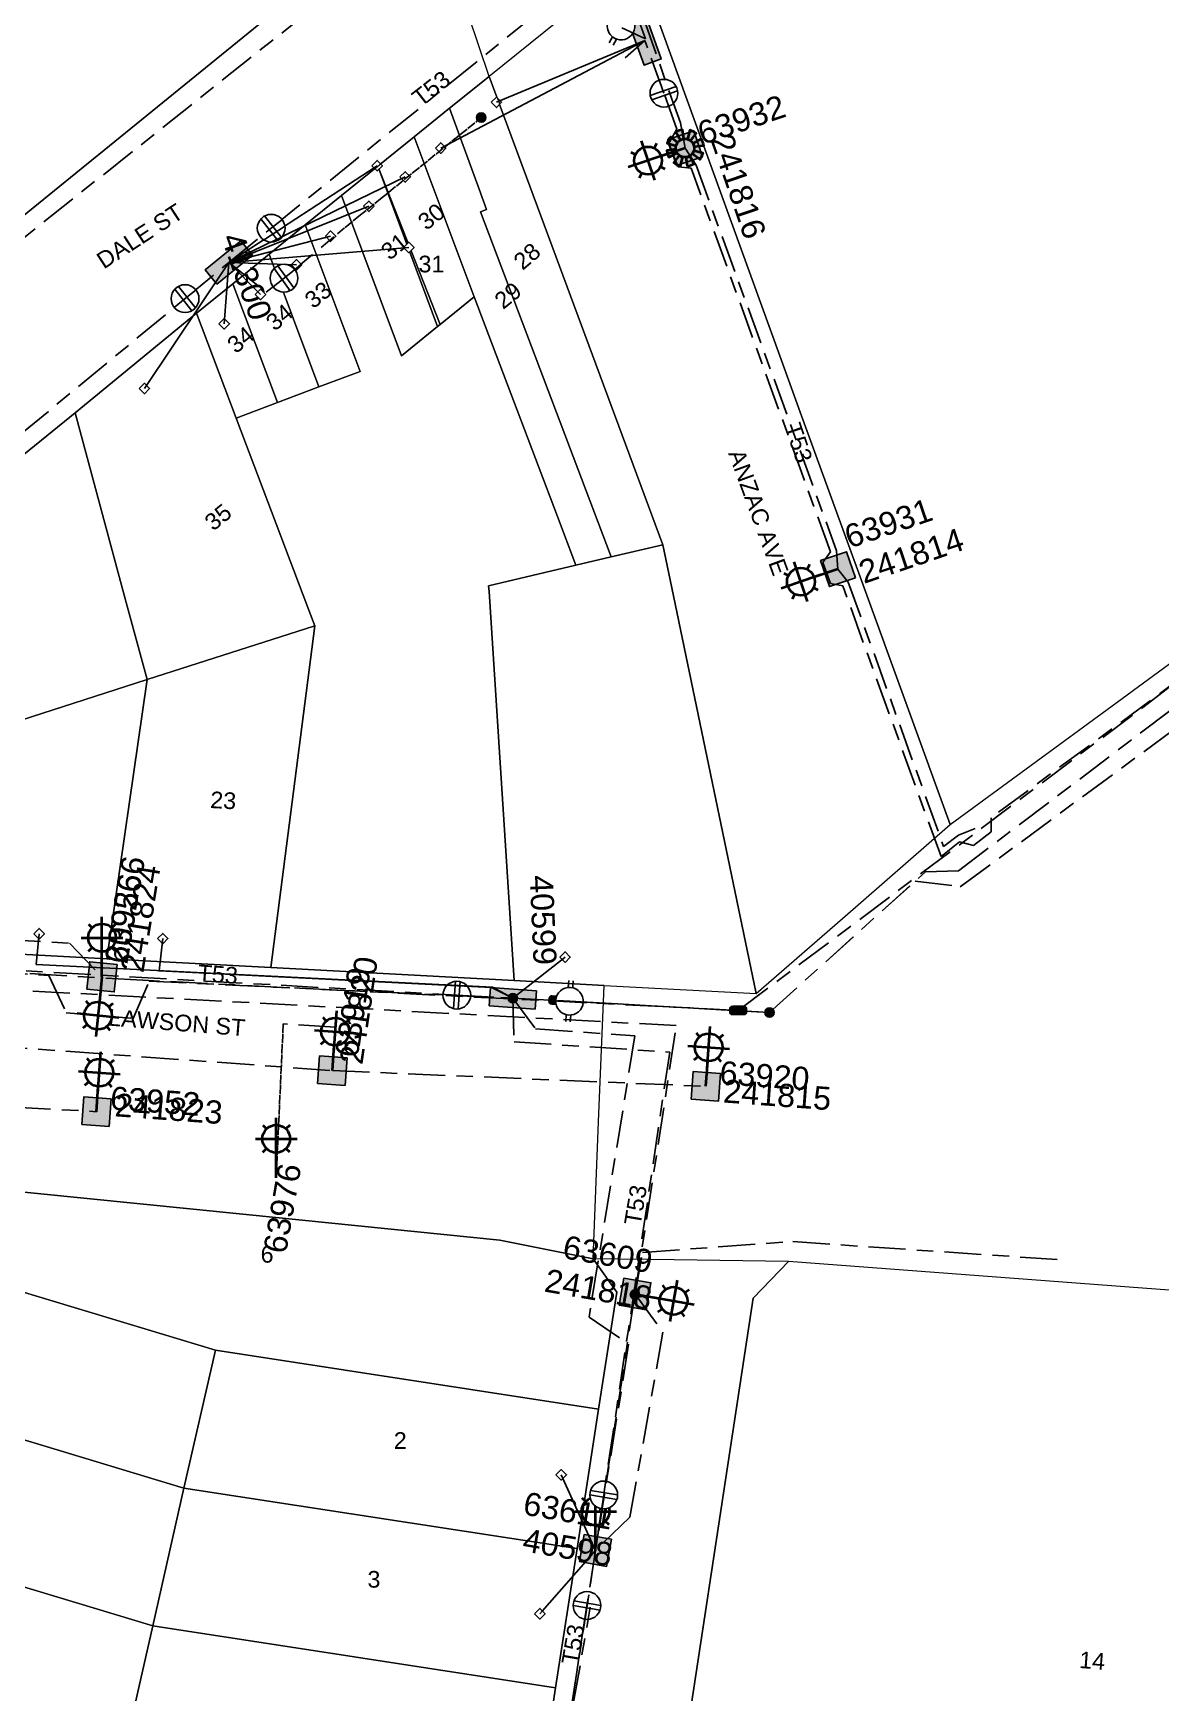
# Model space of a CAD drawing. Header units: metres. Extents: x 309980 to 311407, y 6249141 to 6251386.
# Drawn here: x 310996.8 to 311118.6, y 6249881.4 to 6250060.6 of the extents above; entities that cross this region are included whole.
import ezdxf
from ezdxf.enums import TextEntityAlignment as Align

# ---------------------------------------------------------------- set-up
doc = ezdxf.new("R2010")
doc.units = ezdxf.units.M
doc.linetypes.add('Cable Exist OH', pattern=[1, 1, 0])
doc.linetypes.add('Cable Exist UG', pattern=[8.2, 4, -1.2, 1.8, -1.2])
doc.layers.get('0').update_dxf_attribs({"color": 6})
for name, color, linetype, lineweight in [('Cadastre Buildings_SP_EXT', 9, 'Continuous', 5), ('Cadastre Land Parcels_SP_EXT', 9, 'Continuous', 5), ('Cadastre Roads_SP_EXT', 9, 'Continuous', 5)]:
    doc.layers.add(name, color=color, linetype=linetype, lineweight=lineweight)
for name, color, linetype in [('Equip_HV_EXT', 7, 'Continuous'), ('Equip_LV_EXT', 7, 'Continuous'), ('Equip_SL_EXT', 7, 'Continuous'), ('Equip_SP_SL_EXT', 7, 'Continuous'), ('Mains_HV_EXT', 7, 'Continuous'), ('Mains_LV_EXT', 7, 'Continuous'), ('Mains_SL_EXT', 7, 'Continuous'), ('Services_SP_EXT', 7, 'Continuous'), ('SupportsUG_SP_LV_EXT', 7, 'Continuous'), ('SupportsUG_SP_LV_SL_EXT', 7, 'Continuous')]:
    doc.layers.add(name, color=color, linetype=linetype)
doc.styles.add('COLUMN_LABEL', font='arial.ttf')
doc.styles.add('iecARIAL', font='arial.ttf', dxfattribs={"height": 2})
doc.styles.add('POLE_LABEL', font='arial.ttf')
doc.styles.get("Standard").update_dxf_attribs({"font": 'arial.ttf'})

# ---------------------------------------------------------------- blocks, each defined once
blk = doc.blocks.new('COLUMN_EXT')
blk.add_hatch(color=256).paths.add_polyline_path([(-1.49, 1.48), (-1.49, -1.49), (1.48, -1.49), (1.48, 1.48)])
blk.add_lwpolyline([(-1.49, -1.49), (1.48, -1.49), (1.48, 1.48), (-1.49, 1.48)], close=True)
for tag, height, style, flags, p in [('ASSET_NUM', 2.5, 'COLUMN_LABEL', 8, (2, 2)), ('STRUCTURE_PLANT_NUMBER', 0.2, 'POLE_LABEL', 9, (1.81, 0.03)), ('STREET_CODE', 0.2, 'COLUMN_LABEL', 9, (1.81, -0.2))]:
    blk.add_attdef(tag, text='', height=height, dxfattribs=dict(style=style, flags=flags)).set_placement(p, align=Align.MIDDLE_LEFT)
at = {"flags": 9}
for tag, p in [('COLUMN_TYPE', (1.81, -0.4)), ('OWNED_BY', (1.81, -0.6)), ('STATE', (1.81, -0.8)), ('USAGE', (1.81, -1)), ('STREETNAME', (1.81, -1.6)), ('SUBURB', (1.81, -1.8)), ('LEGEND', (1.81, -1.2)), ('LOCATION', (1.81, -1.4)), ('NOTES', (1.81, -2))]:
    blk.add_attdef(tag, text='', height=0.2, dxfattribs=at).set_placement(p, align=Align.MIDDLE_LEFT)
at = {"flags": 1}
blk.add_attdef('Z', (1.81, -2.35), '', height=0.2, dxfattribs=at)
blk = doc.blocks.new('PILLAR_EXT')
blk.add_hatch(color=256).paths.add_polyline_path([(-2.475, 0.99), (-2.475, -0.99), (2.475, -0.99), (2.475, 0.99)])
blk.add_lwpolyline([(-2.475, -0.99), (2.475, -0.99), (2.475, 0.99), (-2.475, 0.99)], close=True)
at = {"style": 'iecARIAL', "flags": 8}
blk.add_attdef('ASSET_NUM', (1.5, 3.5), '', height=2.5, dxfattribs=at)
for tag, p, flags in [('OWNED_BY', (0, -0.2), 9), ('STATE', (0, -0.4), 9), ('SUPPORT_TYPE', (0, -0.6), 9), ('STREETNAME', (0, -1.8), 9), ('USAGE', (0, -0.8), 9), ('LEGEND', (0, -1), 9), ('LOCATION', (0, -1.2), 9), ('NOTES', (0, -1.4), 9), ('PARENT', (0, -1.6), 9), ('SUBURB', (0, -2), 1)]:
    blk.add_attdef(tag, p, '', height=0.2, dxfattribs=dict(flags=flags))
blk = doc.blocks.new('SL_LANTERN_EXT')
at = {"lineweight": 40}
for p, q in [((-1.46, 5.68), (-1.06, 5.28)), ((0, 1.97), (0, 6.47)), ((1.46, 5.68), (1.06, 5.28)), ((-2.25, 4.22), (2.25, 4.22)), ((-1.46, 2.76), (-1.06, 3.16)), ((0, 0), (0, 2.72)), ((1.46, 2.76), (1.06, 3.16))]:
    blk.add_line(p, q, dxfattribs=at)
blk.add_circle((0, 4.22), 1.5, dxfattribs=at)
at = {"style": 'iecARIAL', "flags": 8}
blk.add_attdef('ASSET_NUM', (1.5, 1.5), '', height=2.5, dxfattribs=at)
for tag, p, height, flags in [('OPERATING_VOLTAGE', (0.98, -1.65), 0.2, 9), ('ORIENTATION', (0.98, -1.85), 0.2, 9), ('CONSTRUCTED_VOLTAGE', (0.98, -0.65), 0.2, 9), ('CONTROL_TYPE', (0.98, -0.85), 0.2, 9), ('LANTERN_PURPOSE', (0.98, -1.05), 0.2, 9), ('LANTERN_TYPE', (0.98, -1.25), 0.2, 9), ('NO_PHASES', (0.98, -1.45), 0.2, 9), ('LNUMBER', (2.18, -3.25), 2.5, 8), ('OWNED_BY', (0.98, -2.05), 0.2, 9), ('STATE', (0.98, -2.25), 0.2, 9), ('USAGE', (0.98, -2.45), 0.2, 9), ('CEXIST', (0.98, -2.65), 0.2, 9), ('CNEW', (0.98, -2.85), 0.2, 9), ('CNUMBER', (0.98, -3.05), 0.2, 9), ('CREMOVE', (0.98, -3.25), 0.2, 9), ('CREPLACE', (0.98, -3.45), 0.2, 9), ('LKINGHEIGHT', (0.98, -3.65), 0.2, 9), ('LBRACKET', (0.98, -3.85), 0.2, 9), ('LBRACKETVOCAB', (0.98, -4.05), 0.2, 9), ('LCATEGORY', (0.98, -4.25), 0.2, 9), ('LCHARGE1', (0.98, -4.45), 0.2, 9), ('LCHARGE1PERCENT', (0.98, -4.65), 0.2, 9), ('LCHARGE2', (0.98, -4.85), 0.2, 9), ('LCHARGE2PERCENT', (0.98, -5.05), 0.2, 9), ('LCHARGE3', (0.98, -5.25), 0.2, 9), ('LCHARGE3PERCENT', (0.98, -5.45), 0.2, 9), ('LEXIST', (0.98, -5.65), 0.2, 9), ('LLAMP', (0.98, -5.85), 0.2, 9), ('LLAMPVOCAB', (0.98, -6.05), 0.2, 9), ('LMAST', (0.98, -6.25), 0.2, 9), ('LMASTVOCAB', (0.98, -6.45), 0.2, 9), ('LNEW', (0.98, -6.65), 0.2, 9), ('LANTNUMBER', (0.98, -6.85), 0.2, 9), ('LOUTREACH', (0.98, -7.25), 0.2, 9), ('LOUTREACHVOCAB', (0.98, -7.45), 0.2, 9), ('LRATECODE', (0.98, -7.65), 0.2, 9), ('LREMOVE', (0.98, -7.85), 0.2, 9), ('LREPLACE', (0.98, -8.05), 0.2, 9), ('LTYPE', (0.98, -8.25), 0.2, 9), ('LTYPEVOCAB', (0.98, -8.45), 0.2, 9), ('LEGEND', (0.98, -8.65), 0.2, 9), ('LOCATION', (0.98, -8.85), 0.2, 9), ('NOTES', (0.98, -9.05), 0.2, 9), ('STREETNAME', (0.98, -9.25), 0.2, 9), ('SUBURB', (0.98, -9.45), 0.2, 1)]:
    blk.add_attdef(tag, p, '', height=height, dxfattribs=dict(flags=flags))
blk = doc.blocks.new('SL_NIGHTWATCH_EXT')
at = {"lineweight": 40}
h = blk.add_hatch(color=256, dxfattribs=at)
h.paths.add_polyline_path([(0.39, 1.96, 0.098491), (-0.39, 1.96), (-0.2, 0.98, -0.098491), (0.19, 0.98)])
h.paths.add_polyline_path([(0.55, 0.83, -0.098491), (0.83, 0.56), (1.66, 1.11, 0.098491), (1.11, 1.66)])
h.paths.add_polyline_path([(0.98, 0.2, -0.098491), (0.98, -0.19), (1.96, -0.39, 0.098491), (1.96, 0.39)])
h.paths.add_polyline_path([(0.83, -0.55, -0.098491), (0.56, -0.83), (1.11, -1.66, 0.098491), (1.66, -1.11)])
h.paths.add_polyline_path([(-0.19, -0.98), (-0.39, -1.96, 0.098491), (0.39, -1.96), (0.2, -0.98, -0.098491)])
h.paths.add_polyline_path([(-0.83, -0.56), (-1.66, -1.11, 0.098491), (-1.11, -1.66), (-0.55, -0.83, -0.098491)])
h.paths.add_polyline_path([(-0.98, 0.19), (-1.96, 0.39, 0.098491), (-1.96, -0.39), (-0.98, -0.2, -0.098491)])
h.paths.add_polyline_path([(-1.11, 1.66, 0.098491), (-1.66, 1.11), (-0.83, 0.55, -0.098491), (-0.56, 0.83)])
for p, q in [((-1.16, 1.63), (-1.16, 1.63, 0)), ((-1.1, 1.64), (-1.1, 1.64, 0)), ((1.08, 1.63), (1.08, 1.63, 0)), ((-0.86, -0.57), (-0.86, -0.57, 0)), ((0.82, -0.57), (0.82, -0.57, 0)), ((1.13, -1.65), (1.13, -1.65, 0)), ((1.96, -0.37), (1.96, -0.37, 0))]:
    blk.add_line(p, q, dxfattribs=at)
for points in [[(-0.2, 0.98, -0.098491), (0.19, 0.98), (0.39, 1.96, 0.098491), (-0.39, 1.96)], [(-0.98, 0.19, 0.098491), (-0.98, -0.2), (-1.96, -0.39, -0.098491), (-1.96, 0.39)], [(-0.56, 0.83, 0.098491), (-0.83, 0.55), (-1.66, 1.11, -0.098491), (-1.11, 1.66)], [(0.83, 0.56), (1.66, 1.11, 0.098491), (1.11, 1.66), (0.55, 0.83, -0.098491)], [(0.98, -0.19), (1.96, -0.39, 0.098491), (1.96, 0.39), (0.98, 0.2, -0.098491)], [(-0.83, -0.56, 0.098491), (-0.55, -0.83), (-1.11, -1.66, -0.098491), (-1.66, -1.11)], [(0.2, -0.98), (0.39, -1.96, -0.098491), (-0.39, -1.96), (-0.19, -0.98, 0.098491)], [(0.56, -0.83), (1.11, -1.66, 0.098491), (1.66, -1.11), (0.83, -0.55, -0.098491)]]:
    blk.add_lwpolyline(points, format="xyb", close=True, dxfattribs=at)
blk.add_circle((0, 0), 1, dxfattribs=at)
blk = doc.blocks.new('CCP_EXT')
at = {"flags": 9}
for tag, p in [('STATE', (0, -1.8)), ('LIFE_SUPPORT', (0, -1.6)), ('NOTES', (0, -2))]:
    blk.add_attdef(tag, text='', height=0.2, dxfattribs=at).set_placement(p, align=Align.MIDDLE_LEFT)
blk.add_wipeout([(0, 0.57), (0.57, 0), (0, -0.57), (-0.57, 0)])
blk.add_lwpolyline([(-0.57, 0), (0, 0.57), (0.57, 0), (0, -0.57), (-0.57, 0)])
at = {"flags": 1}
blk.add_attdef('Z', (0, 0), '', height=0.2, dxfattribs=at)
at = {"flags": 9}
for tag, p in [('CCP_TYPE', (0, 0)), ('CONSTRUCTED_VOLTAGE', (0, -0.2)), ('OPERATING_VOLTAGE', (0, -0.6)), ('ORIENTATION', (0, -0.8)), ('OWNED_BY', (0, -1)), ('NO_PHASES', (0, -0.4)), ('USAGE', (0, -1.2)), ('LEGEND', (0, -1.4))]:
    blk.add_attdef(tag, text='', height=0.2, dxfattribs=at).set_placement(p, align=Align.MIDDLE_LEFT)
blk = doc.blocks.new('HV_STJ_EXT')
h = blk.add_hatch(color=256)
edge = h.paths.add_edge_path()
edge.add_ellipse((-0.59, 0.13), major_axis=(0.226, 0.226), ratio=1, start_angle=45, end_angle=135)
edge.add_line((-0.91, 0.13), (-0.91, -0.13))
edge.add_ellipse((-0.59, -0.13), major_axis=(0.226, 0.226), ratio=1, start_angle=135, end_angle=225)
edge.add_line((-0.59, -0.45), (0.59, -0.45))
edge.add_ellipse((0.59, -0.13), major_axis=(-0.226, 0.226), ratio=1, start_angle=135, end_angle=225)
edge.add_line((0.91, -0.13), (0.91, 0.13))
edge.add_ellipse((0.59, 0.13), major_axis=(-0.226, 0.226), ratio=1, start_angle=225, end_angle=315)
edge.add_line((0.59, 0.45), (-0.59, 0.45))
blk.add_lwpolyline([(-0.91, 0.13), (-0.91, -0.13, 0.414214), (-0.59, -0.45), (0.59, -0.45, 0.414214), (0.91, -0.13), (0.91, 0.13, 0.414214), (0.59, 0.45), (-0.59, 0.45, 0.414214)], format="xyb", close=True)
for tag, flags, p in [('ORIENTATION', 9, (1.5, 0)), ('Z', 1, (1.5, -0.8)), ('USAGE', 9, (1.5, -0.2)), ('LEGEND', 9, (1.5, -0.4)), ('NOTES', 9, (1.5, -0.6))]:
    blk.add_attdef(tag, text='', height=0.2, dxfattribs=dict(flags=flags)).set_placement(p, align=Align.MIDDLE_LEFT)
blk = doc.blocks.new('SL_STJ_EXT')
h = blk.add_hatch(color=256)
edge = h.paths.add_edge_path()
edge.add_ellipse((-0.59, 0.13), major_axis=(0.226, 0.226), ratio=1, start_angle=45, end_angle=135)
edge.add_line((-0.91, 0.13), (-0.91, -0.13))
edge.add_ellipse((-0.59, -0.13), major_axis=(0.226, 0.226), ratio=1, start_angle=135, end_angle=225)
edge.add_line((-0.59, -0.45), (0.59, -0.45))
edge.add_ellipse((0.59, -0.13), major_axis=(-0.226, 0.226), ratio=1, start_angle=135, end_angle=225)
edge.add_line((0.91, -0.13), (0.91, 0.13))
edge.add_ellipse((0.59, 0.13), major_axis=(-0.226, 0.226), ratio=1, start_angle=225, end_angle=315)
edge.add_line((0.59, 0.45), (-0.59, 0.45))
blk.add_lwpolyline([(-0.91, 0.13), (-0.91, -0.13, 0.414214), (-0.59, -0.45), (0.59, -0.45, 0.414214), (0.91, -0.13), (0.91, 0.13, 0.414214), (0.59, 0.45), (-0.59, 0.45, 0.414214)], format="xyb", close=True)
at = {"flags": 1}
blk.add_attdef('Z', (0, 0), '', height=0.2, dxfattribs=at)
at = {"flags": 9}
for tag, p in [('ORIENTATION', (0, 0)), ('USAGE', (0, -0.2)), ('LEGEND', (0, -0.4)), ('NOTES', (0, -0.6))]:
    blk.add_attdef(tag, text='', height=0.2, dxfattribs=at).set_placement(p, align=Align.MIDDLE_LEFT)
blk = doc.blocks.new('LV_UG_LINKS_CLOSED_EXT')
blk.add_wipeout([(-1.06, 1.06), (-1.18, 0.92), (-1.29, 0.76), (-1.37, 0.59), (-1.43, 0.42), (-1.48, 0.23), (-1.49, 0.05), (-1.49, -0.14), (-1.46, -0.33), (-1.41, -0.51), (-1.33, -0.68), (-1.24, -0.84), (-1.12, -0.99), (-0.99, -1.12), (-0.84, -1.24), (-0.68, -1.33), (-0.51, -1.41), (-0.33, -1.46), (-0.14, -1.49), (0.05, -1.49), (0.23, -1.48), (0.42, -1.43), (0.59, -1.37), (0.76, -1.29), (0.92, -1.18), (1.06, -1.06), (1.18, -0.92), (1.29, -0.76), (1.37, -0.59), (1.43, -0.42), (1.48, -0.23), (1.49, -0.05), (1.49, 0.14), (1.46, 0.33), (1.41, 0.51), (1.33, 0.68), (1.24, 0.84), (1.12, 0.99), (0.99, 1.12), (0.84, 1.24), (0.68, 1.33), (0.51, 1.41), (0.33, 1.46), (0.14, 1.49), (-0.05, 1.49), (-0.23, 1.48), (-0.42, 1.43), (-0.59, 1.37), (-0.76, 1.29), (-0.92, 1.18)])
for p, q in [((-0.25, -1.48), (-0.25, 1.48)), ((0.25, -1.48), (0.25, 1.48))]:
    blk.add_line(p, q)
blk.add_circle((0, 0), 1.5)
at = {"flags": 9}
for tag, p in [('ACTUAL_STATUS', (0, 0)), ('CONSTRUCTED_VOLTAGE', (0, -0.2)), ('OPERATING_VOLTAGE', (0, -0.6)), ('ORIENTATION', (0, -0.8)), ('STATE', (0, -1)), ('SWITCH_TYPE', (0, -1.2)), ('NO_PHASES', (0, -0.4)), ('USAGE', (0, -1.4)), ('NOTES', (0, -1.6))]:
    blk.add_attdef(tag, text='', height=0.2, dxfattribs=at).set_placement(p, align=Align.MIDDLE_LEFT)
at = {"flags": 1}
blk.add_attdef('Z', (0, 0), '', height=0.2, dxfattribs=at)
blk = doc.blocks.new('LV_UG_LINKS_OPEN_EXT')
for p, q in [((-0.25, 1.47), (-0.25, 2.22)), ((0.25, 1.47), (0.25, 2.22)), ((-0.25, -1.47), (-0.25, -2.22)), ((0.25, -1.47), (0.25, -2.22))]:
    blk.add_line(p, q)
at = {"flags": 9}
for tag, p in [('ACTUAL_STATUS', (0, 0)), ('CONSTRUCTED_VOLTAGE', (0, -0.2)), ('OPERATING_VOLTAGE', (0, -0.6)), ('ORIENTATION', (0, -0.8)), ('STATE', (0, -1)), ('SWITCH_TYPE', (0, -1.2)), ('NO_PHASES', (0, -0.4)), ('USAGE', (0, -1.4)), ('NOTES', (0, -1.6))]:
    blk.add_attdef(tag, text='', height=0.2, dxfattribs=at).set_placement(p, align=Align.MIDDLE_LEFT)
at = {"flags": 1}
blk.add_attdef('Z', (0, 0), '', height=0.2, dxfattribs=at)
blk.add_wipeout([(-0.25, 1.47), (-0.43, 1.43), (-0.61, 1.36), (-0.77, 1.28), (-0.93, 1.17), (-1.07, 1.05), (-1.19, 0.9), (-1.29, 0.75), (-1.38, 0.58), (-1.44, 0.4), (-1.48, 0.22), (-1.49, 0.03), (-1.49, -0.16), (-1.45, -0.34), (-1.4, -0.52), (-1.32, -0.69), (-1.23, -0.85), (-1.11, -1), (-0.98, -1.13), (-0.83, -1.24), (-0.66, -1.34), (-0.49, -1.41), (-0.31, -1.46), (-0.13, -1.49), (0.06, -1.49), (0.25, -1.47), (0.43, -1.43), (0.61, -1.36), (0.77, -1.28), (0.93, -1.17), (1.07, -1.05), (1.19, -0.9), (1.29, -0.75), (1.38, -0.58), (1.44, -0.4), (1.48, -0.22), (1.49, -0.03), (1.49, 0.16), (1.45, 0.34), (1.4, 0.52), (1.32, 0.69), (1.23, 0.85), (1.11, 1), (0.98, 1.13), (0.83, 1.24), (0.66, 1.34), (0.49, 1.41), (0.31, 1.46), (0.13, 1.49), (-0.06, 1.49)])
blk.add_lwpolyline([(0, -1.49, 1), (0, 1.49, 1)], format="xyb", close=True)
blk = doc.blocks.new('CONNECTOR_NODE_EXT')
h = blk.add_hatch(color=256)
edge = h.paths.add_edge_path()
edge.add_arc((0, 0), 0.5, 0, 360)
blk.add_circle((0, 0), 0.5)
at = {"flags": 1}
blk.add_attdef('Z', (0, 0), '', height=0.2, dxfattribs=at)
at = {"flags": 9}
for tag, p in [('CONNECTOR_TYPE', (0, 0)), ('CONSTRUCTED_VOLTAGE', (0, -0.2)), ('OPERATING_VOLTAGE', (0, -0.6)), ('ORIENTATION', (0, -0.8)), ('SUBTYPE', (0, -1)), ('NO_PHASES', (0, -0.4)), ('USAGE', (0, -1.2)), ('NOTES', (0, -1.4))]:
    blk.add_attdef(tag, text='', height=0.2, dxfattribs=at).set_placement(p, align=Align.MIDDLE_LEFT)

msp = doc.modelspace()

# ---------------------------------------------------------------- linework, layer by layer
at = {"layer": 'Cadastre Land Parcels_SP_EXT', "linetype": 'Continuous'}
for points in [[(311126.27, 6250119.97), (311107.75, 6250105.27), (311103.52, 6250101.9), (311099.28, 6250098.53), (311078.6, 6250082.04), (311074.99, 6250079.16), (311070.19, 6250075.32), (311061.91, 6250068.68), (311070.27, 6250045.52), (311077.45, 6250025.74), (311079.65, 6250019.66), (311086.41, 6250001.1), (311095.86, 6249975.14), (311113.35, 6249987.97), (311125.67, 6249997)], [(310878.44, 6249921.85), (310885.47, 6249926.91), (310893.99, 6249933.05), (310896.36, 6249936.04), (310896.84, 6249936.6), (310905.54, 6249947.17), (310913.43, 6249957.01), (310921.42, 6249957.95), (310928.11, 6249958.41), (310934.82, 6249958.56), (310934.67, 6249971.06), (310926.21, 6249971.53), (310930.02, 6249976.84), (310938.03, 6249985.88), (310948.46, 6249997.57), (310949.21, 6249998.38), (310966.94, 6250017.53), (310968.35, 6250018.66), (311039.2, 6250076.22)]]:
    msp.add_lwpolyline(points, dxfattribs=at)
for points in [[(311064.8, 6250005.34), (311046.05, 6250055.91), (311041.78, 6250052.49), (311044.98, 6250043.76), (311045.75, 6250041.53), (311045.13, 6250041.29), (311059.22, 6250004.05), (311064.8, 6250005.34)], [(311059.22, 6250004.05), (311045.13, 6250041.29), (311045.75, 6250041.53), (311044.98, 6250043.76), (311041.78, 6250052.49), (311037.94, 6250049.38), (311044.42, 6250032.1), (311053.43, 6250008.4), (311055.42, 6250003.16), (311059.22, 6250004.05)], [(311044.42, 6250032.1), (311037.94, 6250049.38), (311034.02, 6250046.22), (311040.75, 6250029.13), (311044.42, 6250032.1)], [(311040.48, 6250028.92), (311034.02, 6250046.22), (311030.11, 6250043.05), (311036.58, 6250025.74), (311040.48, 6250028.92)], [(311040.75, 6250029.13), (311034.02, 6250046.22), (311040.48, 6250028.92), (311040.75, 6250029.13)], [(311027.66, 6250022.39), (311032.12, 6250024.07), (311026.19, 6250039.88), (311022.28, 6250036.71), (311027.66, 6250022.39)], [(311027.66, 6250022.39), (311022.28, 6250036.71), (311018.37, 6250033.53), (311023.2, 6250020.71), (311027.66, 6250022.39)], [(311023.2, 6250020.71), (311018.37, 6250033.53), (311014.46, 6250030.35), (311018.74, 6250019.03), (311023.2, 6250020.71)], [(311018.74, 6250019.03), (311014.46, 6250030.35), (311001.32, 6250019.6), (311006.74, 6249999.51), (311009.1, 6249990.81), (311027.22, 6249996.6), (311026.58, 6249998.3), (311025.97, 6249999.9), (311018.74, 6250019.03)], [(311006.74, 6249999.51), (311001.32, 6250019.6), (310995.81, 6250015.1), (310994.6, 6250014.05), (310993.44, 6250012.95), (310992.35, 6250011.78), (310991.32, 6250010.56), (310990.35, 6250009.28), (310989.45, 6250007.96), (310988.62, 6250006.6), (310987.87, 6250005.19), (310987.18, 6250003.75), (310986.58, 6250002.27), (310986.05, 6250000.76), (310985.59, 6249999.23), (310985.56, 6249999.09), (310985.22, 6249997.67), (310984.93, 6249996.1), (310984.72, 6249994.52), (310984.6, 6249992.92), (310984.08, 6249982.74), (311009.1, 6249990.81), (311006.74, 6249999.51)], [(311022.47, 6249959.7), (311027.22, 6249996.6), (311009.1, 6249990.81), (311004.77, 6249960.64), (311022.47, 6249959.7)], [(311004.77, 6249960.64), (311009.1, 6249990.81), (310984.08, 6249982.74), (310983.23, 6249965.53), (310983.24, 6249965), (310983.32, 6249964.48), (310983.35, 6249964.41), (310983.48, 6249963.98), (310983.71, 6249963.51), (310984.01, 6249963.07), (310984.36, 6249962.69), (310984.77, 6249962.35), (310985.22, 6249962.07), (310985.7, 6249961.87), (310986.21, 6249961.73), (310986.73, 6249961.63), (311004.77, 6249960.64)], [(311057.28, 6249928.26), (311047.22, 6249930.25), (311019.79, 6249933.02), (310979.34, 6249937.12), (310978.14, 6249936.31), (310976.38, 6249930.49), (311016.48, 6249918.39), (311057.87, 6249912.03), (311059.84, 6249924.66), (311057.28, 6249928.26)], [(311016.48, 6249918.39), (310976.38, 6249930.49), (310971.98, 6249915.92), (311013.09, 6249903.5), (311016.48, 6249918.39)], [(311160.84, 6249874.31), (311164.49, 6249921.49), (311113.27, 6249925.34), (311078.4, 6249927.96), (311074.58, 6249924.02), (311064.88, 6249860.37), (311093.14, 6249858.62), (311092.5, 6249855.2), (311118.09, 6249854.41), (311118.31, 6249859.44), (311128.53, 6249863.69), (311160.84, 6249874.31)], [(311057.87, 6249912.03), (311016.48, 6249918.39), (311013.09, 6249903.5), (311055.56, 6249896.98), (311057.87, 6249912.03)], [(311013.09, 6249903.5), (310971.98, 6249915.92), (310967.57, 6249901.32), (311009.74, 6249888.61), (311013.09, 6249903.5)], [(311055.56, 6249896.98), (311013.09, 6249903.5), (311009.74, 6249888.61), (311053.23, 6249881.92), (311055.56, 6249896.98)], [(311009.74, 6249888.61), (310967.57, 6249901.32), (310963.17, 6249886.72), (311006.36, 6249873.72), (311009.74, 6249888.61)], [(311053.23, 6249881.92), (311009.74, 6249888.61), (311006.36, 6249873.72), (311050.93, 6249866.86), (311053.23, 6249881.92)]]:
    msp.add_lwpolyline(points, close=True, dxfattribs=at)
at = {"layer": 'Mains_HV_EXT', "linetype": 'Cable Exist UG'}
msp.add_lwpolyline([(311072.95, 6249955.07), (311116.8, 6249987.9), (311137.12, 6250003.36)], dxfattribs=at)
at = {"layer": 'Mains_SL_EXT', "linetype": 'Cable Exist UG'}
for points in [[(311067.21, 6250048.18), (311068.41, 6250046.33), (311083.58, 6250004.69), (311083.72, 6250002.72)], [(311083.72, 6250002.72), (311084.84, 6250001.32), (311095.13, 6249972.78), (311096.75, 6249973.99), (311098.53, 6249974.71)], [(311076.33, 6249954.84), (311092.05, 6249969.03), (311096.94, 6249968.43), (311141.12, 6250000.92)], [(310975.8, 6249952.46), (311029.12, 6249948.57)], [(311029.12, 6249948.57), (311029.46, 6249953.28), (311023.81, 6249953.62)], [(311029.12, 6249948.57), (311069.46, 6249946.88)], [(310986.51, 6249945.09), (311003.64, 6249944.14)], [(311061.81, 6249924.45), (311062.61, 6249928.95), (311078.86, 6249930.11), (311108.09, 6249928.12)]]:
    msp.add_lwpolyline(points, dxfattribs=at)
at = {"layer": 'Mains_SL_EXT', "linetype": 'Cable Exist OH'}
msp.add_lwpolyline([(311023.81, 6249953.62), (311023.05, 6249936.99)], dxfattribs=at)

# ---------------------------------------------------------------- block references
at = {"layer": 'Equip_HV_EXT'}
for name, p in [('HV_STJ_EXT', (311072.95, 6249955.07)), ('CONNECTOR_NODE_EXT', (311061.8, 6249924.39))]:
    msp.add_blockref(name, p, dxfattribs=at)
at = {"layer": 'Equip_SL_EXT'}
for p in [(311048.61, 6249956.39), (311076.33, 6249954.84)]:
    msp.add_blockref('CONNECTOR_NODE_EXT', p, dxfattribs=at)
for p, rotation in [((311053.43, 6249956.16), 175.5298807544762), ((311056.97, 6249890.64), 79.02379423535159)]:
    msp.add_blockref('SL_STJ_EXT', p, dxfattribs=dict(at, rotation=rotation))
at = {"layer": 'Equip_SP_SL_EXT'}
ref = msp.add_blockref('SL_LANTERN_EXT', (311067.21, 6250048.18), dxfattribs=dict(at, rotation=108.6418691995181))
ref.add_attrib('ASSET_NUM', '63932', dxfattribs={"layer": '0', "height": 2.5, "rotation": 18.8487, "style": 'iecARIAL'}).set_placement((311068.71, 6250049.68), align=Align.MIDDLE_LEFT)
at = {"layer": 'Equip_SP_SL_EXT', "rotation": 108.6418691995181}
msp.add_blockref('SL_NIGHTWATCH_EXT', (311067.21, 6250048.18), dxfattribs=at)
at = {"layer": 'Equip_SP_SL_EXT'}
ref = msp.add_blockref('SL_LANTERN_EXT', (311083.72, 6250002.72), dxfattribs=dict(at, rotation=108.7839263544375))
ref.add_attrib('ASSET_NUM', '63931', dxfattribs={"layer": '0', "height": 2.5, "rotation": 18.8487, "style": 'iecARIAL'}).set_placement((311085.22, 6250004.22), align=Align.BOTTOM_LEFT)
ref = msp.add_blockref('SL_LANTERN_EXT', (311004.23, 6249958.7), dxfattribs=at)
ref.add_attrib('ASSET_NUM', '209566', dxfattribs={"layer": '0', "height": 2.5, "rotation": 80.3835, "style": 'iecARIAL'}).set_placement((311005.73, 6249960.2), align=Align.MIDDLE_LEFT)
ref = msp.add_blockref('SL_LANTERN_EXT', (311004.23, 6249958.7), dxfattribs=dict(at, rotation=174.1346193885142))
ref.add_attrib('ASSET_NUM', '63926', dxfattribs={"layer": '0', "height": 2.5, "rotation": 80.7538, "style": 'iecARIAL'}).set_placement((311005.73, 6249960.2), align=Align.MIDDLE_LEFT)
ref = msp.add_blockref('SL_LANTERN_EXT', (311029.12, 6249948.57), dxfattribs=dict(at, rotation=355.842427252599))
ref.add_attrib('ASSET_NUM', '63919', dxfattribs={"layer": '0', "height": 2.5, "rotation": 81.6281, "style": 'iecARIAL'}).set_placement((311030.62, 6249950.07), align=Align.MIDDLE_LEFT)
ref = msp.add_blockref('SL_LANTERN_EXT', (311069.46, 6249946.88), dxfattribs=dict(at, rotation=355.842427252599))
ref.add_attrib('ASSET_NUM', '63920', dxfattribs={"layer": '0', "height": 2.5, "rotation": 355.8424, "style": 'iecARIAL'}).set_placement((311070.96, 6249948.38), align=Align.MIDDLE_LEFT)
ref = msp.add_blockref('SL_LANTERN_EXT', (311003.64, 6249944.14), dxfattribs=dict(at, rotation=355.8016108306221))
ref.add_attrib('ASSET_NUM', '63952', dxfattribs={"layer": '0', "height": 2.5, "rotation": 355.8016, "style": 'iecARIAL'}).set_placement((311005.14, 6249945.64), align=Align.MIDDLE_LEFT)
ref = msp.add_blockref('SL_LANTERN_EXT', (311023.05, 6249936.99), dxfattribs=at)
ref.add_attrib('ASSET_NUM', '63976', dxfattribs={"layer": '0', "height": 2.5, "rotation": 80.0607, "style": 'iecARIAL'}).set_placement((311024.55, 6249938.49), align=Align.MIDDLE_RIGHT)
ref = msp.add_blockref('SL_LANTERN_EXT', (311061.81, 6249924.45), dxfattribs=dict(at, rotation=259.9882815358067))
ref.add_attrib('ASSET_NUM', '63609', dxfattribs={"layer": '0', "height": 2.5, "rotation": 350.1447, "style": 'iecARIAL'}).set_placement((311063.31, 6249925.95), align=Align.BOTTOM_RIGHT)
ref = msp.add_blockref('SL_LANTERN_EXT', (311057.54, 6249896.76), dxfattribs=at)
ref.add_attrib('ASSET_NUM', '63611', dxfattribs={"layer": '0', "height": 2.5, "rotation": 350.1471, "style": 'iecARIAL'}).set_placement((311059.04, 6249898.26), align=Align.BOTTOM_RIGHT)
at = {"layer": 'SupportsUG_SP_LV_EXT'}
ref = msp.add_blockref('PILLAR_EXT', (311062.87, 6250059.8), dxfattribs=dict(at, rotation=289.8642534274624))
ref.add_attrib('ASSET_NUM', '44046', dxfattribs={"layer": '0', "height": 2.5, "rotation": 37.6126, "style": 'iecARIAL'}).set_placement((311064.37, 6250063.3), align=Align.MIDDLE_LEFT)
ref = msp.add_blockref('PILLAR_EXT', (311017.94, 6250035.83), dxfattribs=dict(at, rotation=38.97677261012005))
ref.add_attrib('ASSET_NUM', '41300', dxfattribs={"layer": '0', "height": 2.5, "rotation": 289.4794, "style": 'iecARIAL'}).set_placement((311019.44, 6250039.33), align=Align.TOP_LEFT)
ref = msp.add_blockref('PILLAR_EXT', (311048.61, 6249956.39), dxfattribs=dict(at, rotation=175.779781298835))
ref.add_attrib('ASSET_NUM', '40599', dxfattribs={"layer": '0', "height": 2.5, "rotation": 272.4966, "style": 'iecARIAL'}).set_placement((311050.11, 6249959.89), align=Align.BOTTOM_RIGHT)
at = {"layer": 'SupportsUG_SP_LV_SL_EXT'}
ref = msp.add_blockref('COLUMN_EXT', (311067.21, 6250048.18), dxfattribs=dict(at, rotation=108.6418691995181))
ref.add_attrib('ASSET_NUM', '241816', dxfattribs={"layer": '0', "height": 2.5, "rotation": 288.7999, "style": 'COLUMN_LABEL'}).set_placement((311069.21, 6250048.93), align=Align.BOTTOM_LEFT)
ref = msp.add_blockref('COLUMN_EXT', (311083.72, 6250002.72), dxfattribs=dict(at, rotation=108.7839263544375))
ref.add_attrib('ASSET_NUM', '241814', dxfattribs={"layer": '0', "height": 2.5, "rotation": 18.7585, "style": 'COLUMN_LABEL'}).set_placement((311085.72, 6250003.48), align=Align.TOP_LEFT)
ref = msp.add_blockref('COLUMN_EXT', (311004.23, 6249958.7), dxfattribs=dict(at, rotation=174.1346193885142))
ref.add_attrib('ASSET_NUM', '241824', dxfattribs={"layer": '0', "height": 2.5, "rotation": 80.7538, "style": 'COLUMN_LABEL'}).set_placement((311006.23, 6249959.45), align=Align.TOP_LEFT)
ref = msp.add_blockref('COLUMN_EXT', (311029.12, 6249948.57), dxfattribs=dict(at, rotation=355.842427252599))
ref.add_attrib('ASSET_NUM', '241820', dxfattribs={"layer": '0', "height": 2.5, "rotation": 81.6281, "style": 'COLUMN_LABEL'}).set_placement((311031.12, 6249949.32), align=Align.MIDDLE_LEFT)
ref = msp.add_blockref('COLUMN_EXT', (311069.46, 6249946.88), dxfattribs=dict(at, rotation=355.842427252599))
ref.add_attrib('ASSET_NUM', '241815', dxfattribs={"layer": '0', "height": 2.5, "rotation": 355.8424, "style": 'COLUMN_LABEL'}).set_placement((311071.46, 6249947.63), align=Align.TOP_LEFT)
ref = msp.add_blockref('COLUMN_EXT', (311003.64, 6249944.14), dxfattribs=dict(at, rotation=355.8016108306221))
ref.add_attrib('ASSET_NUM', '241823', dxfattribs={"layer": '0', "height": 2.5, "rotation": 355.8016, "style": 'COLUMN_LABEL'}).set_placement((311005.64, 6249944.89), align=Align.MIDDLE_LEFT)
ref = msp.add_blockref('COLUMN_EXT', (311061.81, 6249924.45), dxfattribs=dict(at, rotation=259.9882815358067))
ref.add_attrib('ASSET_NUM', '241818', dxfattribs={"layer": '0', "height": 2.5, "rotation": 350.1447, "style": 'COLUMN_LABEL'}).set_placement((311063.81, 6249925.2), align=Align.TOP_RIGHT)
ref = msp.add_blockref('COLUMN_EXT', (311057.54, 6249896.76), dxfattribs=dict(at, rotation=260.0881117012255))
ref.add_attrib('ASSET_NUM', '40598', dxfattribs={"layer": '0', "height": 2.5, "rotation": 350.1471, "style": 'COLUMN_LABEL'}).set_placement((311059.54, 6249897.51), align=Align.TOP_RIGHT)

# ---------------------------------------------------------------- texts
at = {"layer": 'Cadastre Land Parcels_SP_EXT'}
for s, rotation, p in [('30', 38.9097, (311039.28, 6250039.21)), ('31', 38.9858, (311035.3, 6250035.99)), ('28', 40.8206, (311049.67, 6250034.91)), ('33', 39.0593, (311027.06, 6250030.76)), ('29', 38.9161, (311047.56, 6250030.69)), ('34', 39.1016, (311022.88, 6250028.34)), ('34', 39.1288, (311018.69, 6250025.91)), ('35', 39.2482, (311016.26, 6250006.76)), ('23', 356.9182, (311015.89, 6249976.93)), ('14', 355.7022, (311109.73, 6249884.08))]:
    msp.add_text(s, height=1.8, rotation=rotation, dxfattribs=at).set_placement(p)
for s, p in [('31', (311038.42, 6250034.76)), ('6', (311021.37, 6249927.84)), ('2', (311035.75, 6249907.73)), ('3', (311032.91, 6249892.75))]:
    msp.add_text(s, height=1.8, dxfattribs=at).set_placement(p)
at = {"layer": 'Cadastre Roads_SP_EXT'}
for s, rotation, p in [('DALE ST', 33.1207, (311004.43, 6250035.06)), ('ANZAC AVE', 290.1121, (311071.85, 6250015.23)), ('LAWSON ST', 355.5428, (311004.87, 6249953.44))]:
    msp.add_text(s, height=1.8, rotation=rotation, dxfattribs=at).set_placement(p)
at = {"layer": 'Mains_LV_EXT'}
for rotation, p in [(37.8796, (311038.63, 6250052.58)), (288.7223, (311077.93, 6250018.13)), (355.7729, (311014.52, 6249958.24)), (80.4433, (311062.39, 6249931.77))]:
    msp.add_text('T53', height=1.8, rotation=rotation, dxfattribs=at).set_placement(p)

# ---------------------------------------------------------------- next in the draw order: block references
at = {"layer": 'Services_SP_EXT'}
for p in [(311046.83, 6250053.12), (311040.82, 6250048.18), (311033.96, 6250046.28), (311036.99, 6250045.06), (311033.06, 6250041.89), (311028.93, 6250038.66), (311037.38, 6250037.45), (311025.25, 6250035.57), (311021.35, 6250032.38), (311017.44, 6250029.21), (311008.81, 6250022.22), (310997.44, 6249963.35), (311010.79, 6249962.82), (311054.25, 6249960.83), (311053.84, 6249904.93), (311051.53, 6249889.93)]:
    msp.add_blockref('CCP_EXT', p, dxfattribs=at)

# ---------------------------------------------------------------- next in the draw order: linework, layer by layer
at = {"layer": 'Cadastre Buildings_SP_EXT', "linetype": 'Continuous'}
for points in [[(311030.11, 6250043.05), (311026.19, 6250039.88), (311032.12, 6250024.07), (311027.66, 6250022.39), (311023.2, 6250020.71), (311018.74, 6250019.03), (311025.97, 6249999.9), (311026.58, 6249998.3), (311027.22, 6249996.6), (311022.47, 6249959.7), (311048.74, 6249958.3), (311046.04, 6250000.3), (311046, 6250000.91), (311055.42, 6250003.16), (311053.43, 6250008.4), (311044.42, 6250032.1), (311040.75, 6250029.13), (311040.48, 6250028.92), (311036.58, 6250025.74), (311030.11, 6250043.05)], [(311074.91, 6249956.9), (311065.77, 6250000.69), (311064.8, 6250005.34), (311059.22, 6250004.05), (311055.42, 6250003.16), (311046, 6250000.91), (311046.04, 6250000.3), (311048.74, 6249958.3), (311058.46, 6249957.78), (311074.91, 6249956.9)]]:
    msp.add_lwpolyline(points, close=True, dxfattribs=at)
at = {"layer": 'Cadastre Roads_SP_EXT', "linetype": 'Continuous'}
for points in [[(311039.2, 6250076.22), (310968.35, 6250018.66)], [(310995.8, 6250015.1), (311001.32, 6250019.6), (311014.46, 6250030.35), (311018.37, 6250033.53), (311022.28, 6250036.71), (311026.19, 6250039.88), (311030.11, 6250043.05), (311034.02, 6250046.22), (311037.94, 6250049.39), (311041.78, 6250052.49), (311046.05, 6250055.91), (311042.69, 6250065.87)], [(311064.88, 6249860.37), (311074.58, 6249924.02), (311078.4, 6249927.96), (311078.4, 6249927.96), (311066.04, 6249928.14), (311057.28, 6249928.26), (311059.84, 6249924.66), (311057.87, 6249912.03), (311055.56, 6249896.98), (311053.23, 6249881.92), (311050.93, 6249866.86)]]:
    msp.add_lwpolyline(points, dxfattribs=at)
for points in [[(311086.41, 6250001.1), (311079.65, 6250019.66), (311077.45, 6250025.74), (311070.27, 6250045.52), (311061.91, 6250068.68), (311054.9, 6250063.04), (311046.05, 6250055.91), (311064.8, 6250005.34), (311065.77, 6250000.69), (311074.91, 6249956.9), (311084.22, 6249965.01), (311095.86, 6249975.14), (311086.41, 6250001.1)], [(311004.77, 6249960.64), (310986.73, 6249961.63), (310986.21, 6249961.73), (310985.7, 6249961.87), (310985.22, 6249962.07), (310984.77, 6249962.35), (310984.36, 6249962.69), (310984.01, 6249963.07), (310983.71, 6249963.51), (310983.48, 6249963.98), (310983.35, 6249964.41), (310980.76, 6249950.49), (310978.14, 6249936.31), (310979.34, 6249937.12), (311019.79, 6249933.02), (311047.22, 6249930.25), (311057.28, 6249928.26), (311057.87, 6249943.03), (311058.46, 6249957.78), (311048.74, 6249958.3), (311022.47, 6249959.7), (311004.77, 6249960.64)]]:
    msp.add_lwpolyline(points, close=True, dxfattribs=at)
at = {"layer": 'Mains_LV_EXT', "linetype": 'Cable Exist OH'}
for points in [[(311034.32, 6250042.7), (311045.2, 6250051.47)], [(311031.99, 6250040.81), (311034.32, 6250042.7)], [(311029.66, 6250038.92), (311031.99, 6250040.81)]]:
    msp.add_lwpolyline(points, dxfattribs=at)
at = {"layer": 'Mains_SL_EXT', "linetype": 'Cable Exist UG'}
msp.add_lwpolyline([(310981.27, 6249966.63), (310985.43, 6249963.21), (311000.71, 6249962.33), (311004.23, 6249958.7)], dxfattribs=at)
at = {"layer": 'Services_SP_EXT'}
msp.add_lwpolyline([(311017.44, 6250029.21), (311017.94, 6250035.83)], dxfattribs=at)

# ---------------------------------------------------------------- next in the draw order: block references
at = {"layer": 'Equip_LV_EXT'}
msp.add_blockref('CONNECTOR_NODE_EXT', (311045.2, 6250051.47), dxfattribs=at)

# ---------------------------------------------------------------- next in the draw order: block references
for name, p, rotation in [('LV_UG_LINKS_OPEN_EXT', (311060.3, 6250061.35), 150.9182605284979), ('LV_UG_LINKS_CLOSED_EXT', (311064.93, 6250054.11), 108.6498724195134), ('LV_UG_LINKS_CLOSED_EXT', (311022.51, 6250039.53), 37.8792402385982), ('LV_UG_LINKS_CLOSED_EXT', (311023.9, 6250034.13), 35.65934709235241), ('LV_UG_LINKS_CLOSED_EXT', (311013.21, 6250031.93), 38.42345919829067), ('LV_UG_LINKS_CLOSED_EXT', (311042.56, 6249956.72), 355.7728992788883), ('LV_UG_LINKS_OPEN_EXT', (311054.73, 6249956.06), 355.842527292849), ('LV_UG_LINKS_CLOSED_EXT', (311058.43, 6249902.76), 260.3708354515908), ('LV_UG_LINKS_CLOSED_EXT', (311056.62, 6249890.82), 260.0768971892069)]:
    msp.add_blockref(name, p, dxfattribs=dict(at, rotation=rotation))

# ---------------------------------------------------------------- next in the draw order: linework, layer by layer
at = {"layer": 'Mains_HV_EXT', "linetype": 'Cable Exist UG'}
for points in [[(311072.95, 6249955.07), (311008.63, 6249958.33), (310964.89, 6249960.89)], [(311061.8, 6249924.39), (311066.27, 6249953.43), (310963.57, 6249958.95)], [(311061.8, 6249924.39), (311039.56, 6249780.01), (311029.91, 6249781.35)]]:
    msp.add_lwpolyline(points, dxfattribs=at)
at = {"layer": 'Mains_LV_EXT', "linetype": 'Cable Exist UG'}
for points in [[(311062.93, 6250059.97), (311058.87, 6250071.08), (311061.56, 6250072.9), (311063.38, 6250072.42), (311068.94, 6250076.88), (311073.74, 6250080.72), (311077.35, 6250083.6), (311095.32, 6250098.15)], [(311022.51, 6250039.53), (311057.91, 6250068.17), (311060.37, 6250061.17), (311062.93, 6250059.97)], [(311064.93, 6250054.11), (311062.87, 6250059.8)], [(311141.24, 6250003.99), (311139.15, 6250002.53), (311137.32, 6250003.11), (311100.26, 6249975.88), (311100.28, 6249974.34), (311098.37, 6249972.88), (311096.84, 6249973.26), (311094.86, 6249971.68), (311084.25, 6250000.91), (311082.93, 6250001.17), (311082.11, 6250003.42), (311082.91, 6250004.59), (311067.87, 6250046.01), (311066.47, 6250046.17), (311065.42, 6250048.65), (311066.34, 6250050.21), (311064.93, 6250054.11)], [(311017.94, 6250035.83), (311022.51, 6250039.53)], [(311023.9, 6250034.13), (311029.66, 6250038.92)], [(311013.21, 6250031.93), (311017.94, 6250035.83)], [(311017.94, 6250035.83), (311021.97, 6250032.63), (311023.9, 6250034.13)], [(310962.11, 6249966.86), (310967.2, 6249963.03), (310980.98, 6249962.68), (310983.08, 6249997.14), (310984.75, 6250003.13), (310987.53, 6250008.75), (310991.58, 6250013.98), (310995.36, 6250017.21), (311013.21, 6250031.93)], [(311054.73, 6249956.06), (311076.33, 6249954.84), (311093.18, 6249970.03), (311096.76, 6249970.16), (311125.23, 6249991.7), (311142.37, 6250004.09)], [(310962.11, 6249966.86), (310966.03, 6249960.39), (310982.65, 6249960.09), (311042.56, 6249956.72)], [(311042.56, 6249956.72), (311048.61, 6249956.39)], [(311048.61, 6249956.39), (311054.73, 6249956.06)], [(311048.61, 6249956.39), (311048.75, 6249951.68), (311065.56, 6249950.57), (311058.43, 6249902.76)], [(311058.43, 6249902.76), (311057.54, 6249896.76)], [(311057.54, 6249896.76), (311056.62, 6249890.82)], [(311056.62, 6249890.82), (311054.65, 6249878.11)]]:
    msp.add_lwpolyline(points, dxfattribs=at)
at = {"layer": 'Mains_SL_EXT', "linetype": 'Cable Exist UG'}
for points in [[(311061.58, 6250071.07), (311060.02, 6250069.86), (311066.71, 6250050.89), (311067.21, 6250048.18)], [(311026.78, 6250063.09), (310990.88, 6250034.59)], [(310957.8, 6249965.04), (310967.61, 6249960.43), (310998.48, 6249958.86), (311000.37, 6249954.8), (311007.61, 6249954.21), (311009.34, 6249958.22), (311048.61, 6249956.39)], [(311048.61, 6249956.39), (311051.07, 6249953.08), (311061.8, 6249952.32), (311056.85, 6249921.97), (311061.12, 6249919.04), (311057.54, 6249896.76)], [(311076.33, 6249954.84), (311053.43, 6249956.16)], [(311061.81, 6249924.45), (311064.83, 6249920.32), (311061.25, 6249900.36), (311057.54, 6249896.76)], [(311053.77, 6249872.3), (311056.97, 6249890.64)]]:
    msp.add_lwpolyline(points, dxfattribs=at)
at = {"layer": 'Services_SP_EXT'}
for points in [[(311040.82, 6250048.18), (311062.87, 6250059.8)], [(311046.83, 6250053.12), (311062.87, 6250059.8)], [(311062.87, 6250059.8), (311060.74, 6250057.94)], [(311033.96, 6250046.28), (311017.94, 6250035.83)], [(311036.99, 6250045.06), (311017.94, 6250035.83)], [(311033.06, 6250041.89), (311017.94, 6250035.83)], [(311028.93, 6250038.66), (311017.94, 6250035.83)], [(311037.38, 6250037.45), (311017.94, 6250035.83)], [(311008.81, 6250022.22), (311017.94, 6250035.83)], [(311021.35, 6250032.38), (311017.94, 6250035.83)], [(311025.25, 6250035.57), (311017.94, 6250035.83)], [(311048.61, 6249956.39), (311046.4, 6249957.57), (310997.13, 6249960.04), (310997.44, 6249963.35)], [(311048.61, 6249956.39), (311046.31, 6249957.53), (311010.41, 6249959.34), (311010.79, 6249962.82)], [(311054.25, 6249960.83), (311048.61, 6249956.39)], [(311053.84, 6249904.93), (311057.54, 6249896.76)], [(311051.53, 6249889.93), (311057.54, 6249896.76)]]:
    msp.add_lwpolyline(points, dxfattribs=at)

# ---------------------------------------------------------------- next in the draw order: texts
at = {"layer": 'Mains_LV_EXT'}
msp.add_text('T53', height=1.8, rotation=80.1493, dxfattribs=at).set_placement((311055.62, 6249884.33))

doc.saveas('drawing.dxf')
